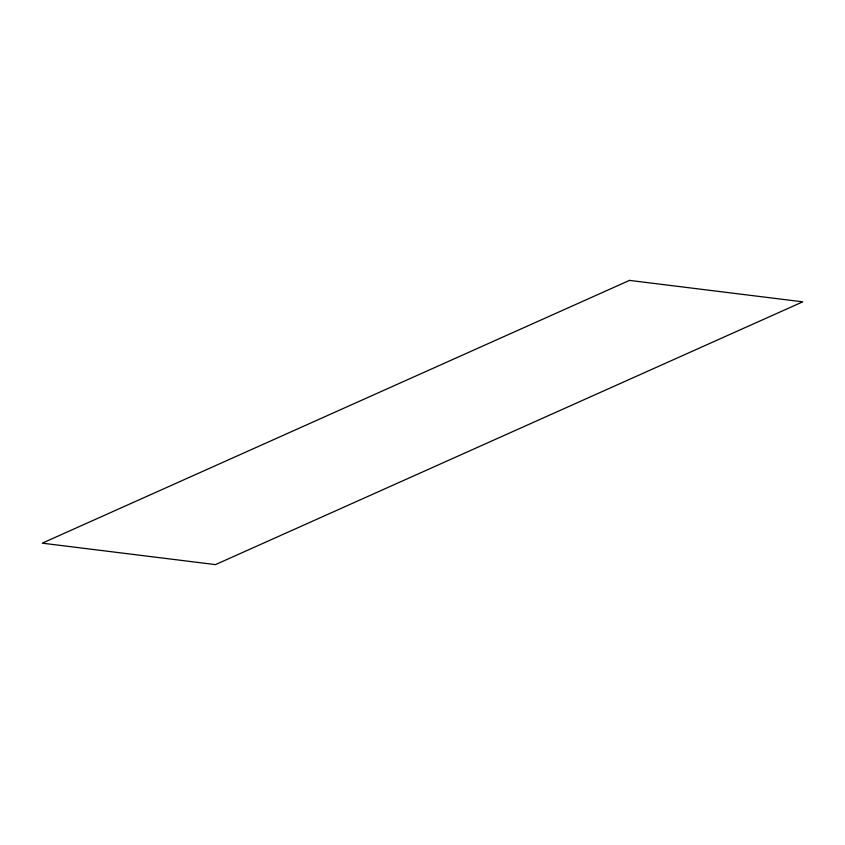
<?xml version="1.0" encoding="UTF-8"?>
<svg xmlns="http://www.w3.org/2000/svg" width="845" height="845" viewBox="0 0 845 845"><rect width="100%" height="100%" fill="white"/><g stroke="black" fill="none" stroke-linecap="round" stroke-linejoin="round"><path stroke-width="1.27" d="M629.504 280.392L42.25 543.166L215.496 564.608L802.75 301.834L629.504 280.392"/></g></svg>
